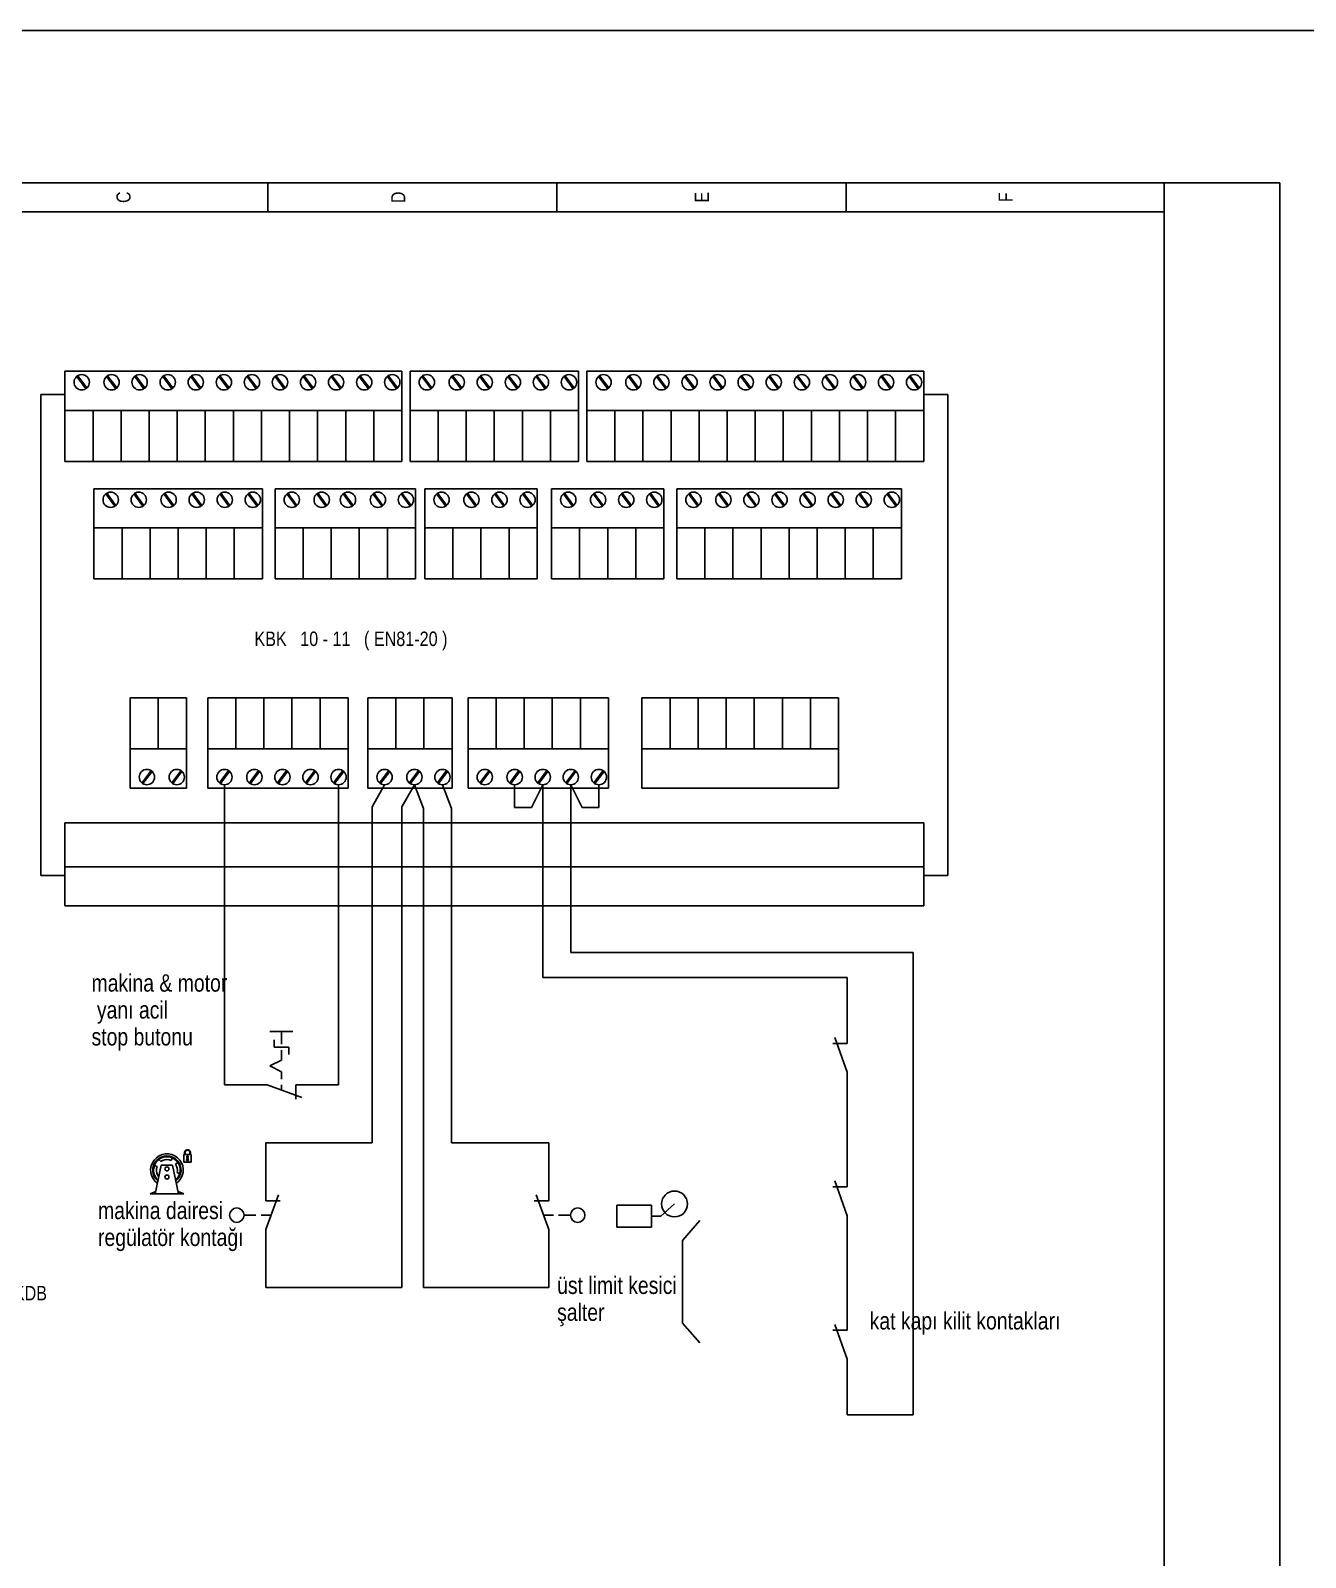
# Model space of a CAD drawing. Header units: centimetres. Extents: x 0 to 14595, y -30 to 2970.
# Drawn here: x 12762.4 to 13179.3, y 2470.6 to 2970 of the extents above; entities that cross this region are included whole.
import ezdxf
from ezdxf.enums import TextEntityAlignment as Align

# ---------------------------------------------------------------- set-up
doc = ezdxf.new("R2010")
doc.units = ezdxf.units.CM
for name, color, linetype in [('ASN-CERCEVE', 7, 'CONTINUOUS'), ('ASN-ELEKTRIK', 3, 'CONTINUOUS'), ('ASN-ELEKTRIK-YAZI', 4, 'CONTINUOUS')]:
    doc.layers.add(name, color=color, linetype=linetype)
doc.styles.get("Standard").update_dxf_attribs({"font": 'arial.ttf', "width": 0.8})

msp = doc.modelspace()

# ---------------------------------------------------------------- linework, layer by layer
at = {"layer": 'ASN-CERCEVE'}
for points in [[(0, 0), (14595, 0), (14595, 2970), (0, 2970)], [(100, 0), (14570, 0), (14570, 2970), (100, 2970)]]:
    msp.add_lwpolyline(points, close=True, dxfattribs=at)
at = {"layer": 'ASN-ELEKTRIK'}
for p, q in [((12504.2, 2920.2), (13170.95, 2920.2)), ((12839.94, 2920.2), (12839.94, 2910.74)), ((12934.52, 2910.74), (12934.52, 2920.2)), ((13029.09, 2910.74), (13029.09, 2920.2)), ((13133.12, 1974.44), (13133.12, 2920.2)), ((13170.95, 2920.2), (13170.95, 1974.44)), ((12504.2, 2910.74), (13133.12, 2910.74)), ((12773.64, 2858.58), (12773.64, 2829.05)), ((12883.81, 2858.58), (12773.64, 2858.58)), ((12780.49, 2852.86), (12777.51, 2856.89)), ((12780.49, 2852.86), (12777.51, 2856.89)), ((12780.8, 2853.1), (12777.83, 2857.12)), ((12780.8, 2853.1), (12777.83, 2857.12)), ((12790.26, 2852.86), (12787.28, 2856.89)), ((12790.26, 2852.86), (12787.28, 2856.89)), ((12790.57, 2853.1), (12787.6, 2857.12)), ((12790.57, 2853.1), (12787.6, 2857.12)), ((12799.44, 2852.86), (12796.46, 2856.89)), ((12799.44, 2852.86), (12796.46, 2856.89)), ((12799.75, 2853.1), (12796.78, 2857.12)), ((12799.75, 2853.1), (12796.78, 2857.12)), ((12808.62, 2852.86), (12805.64, 2856.89)), ((12808.62, 2852.86), (12805.64, 2856.89)), ((12808.93, 2853.1), (12805.96, 2857.12)), ((12808.93, 2853.1), (12805.96, 2857.12)), ((12817.8, 2852.86), (12814.82, 2856.89)), ((12817.8, 2852.86), (12814.82, 2856.89)), ((12818.12, 2853.1), (12815.14, 2857.12)), ((12818.12, 2853.1), (12815.14, 2857.12)), ((12826.98, 2852.86), (12824, 2856.89)), ((12826.98, 2852.86), (12824, 2856.89)), ((12827.3, 2853.1), (12824.32, 2857.12)), ((12827.3, 2853.1), (12824.32, 2857.12)), ((12836.16, 2852.86), (12833.18, 2856.89)), ((12836.16, 2852.86), (12833.18, 2856.89)), ((12836.48, 2853.1), (12833.5, 2857.12)), ((12836.48, 2853.1), (12833.5, 2857.12)), ((12845.35, 2852.86), (12842.36, 2856.89)), ((12845.35, 2852.86), (12842.36, 2856.89)), ((12845.66, 2853.1), (12842.68, 2857.12)), ((12845.66, 2853.1), (12842.68, 2857.12)), ((12854.53, 2852.86), (12851.54, 2856.89)), ((12854.53, 2852.86), (12851.54, 2856.89)), ((12854.84, 2853.1), (12851.86, 2857.12)), ((12854.84, 2853.1), (12851.86, 2857.12)), ((12863.71, 2852.86), (12860.72, 2856.89)), ((12863.71, 2852.86), (12860.72, 2856.89)), ((12864.02, 2853.1), (12861.04, 2857.12)), ((12864.02, 2853.1), (12861.04, 2857.12)), ((12872.89, 2852.86), (12869.9, 2856.89)), ((12872.89, 2852.86), (12869.9, 2856.89)), ((12873.2, 2853.1), (12870.22, 2857.12)), ((12873.2, 2853.1), (12870.22, 2857.12)), ((12882.07, 2852.86), (12879.08, 2856.89)), ((12882.07, 2852.86), (12879.08, 2856.89)), ((12882.38, 2853.1), (12879.41, 2857.12)), ((12882.38, 2853.1), (12879.41, 2857.12)), ((12883.81, 2858.58), (12883.81, 2829.05)), ((12886.51, 2858.58), (12886.51, 2829.05)), ((12886.51, 2858.58), (12941.6, 2858.58)), ((12893.36, 2852.86), (12890.38, 2856.89)), ((12893.36, 2852.86), (12890.38, 2856.89)), ((12893.67, 2853.1), (12890.7, 2857.12)), ((12893.67, 2853.1), (12890.7, 2857.12)), ((12903.13, 2852.86), (12900.15, 2856.89)), ((12903.13, 2852.86), (12900.15, 2856.89)), ((12903.44, 2853.1), (12900.47, 2857.12)), ((12903.44, 2853.1), (12900.47, 2857.12)), ((12912.31, 2852.86), (12909.33, 2856.89)), ((12912.31, 2852.86), (12909.33, 2856.89)), ((12912.62, 2853.1), (12909.65, 2857.12)), ((12912.62, 2853.1), (12909.65, 2857.12)), ((12921.49, 2852.86), (12918.51, 2856.89)), ((12921.49, 2852.86), (12918.51, 2856.89)), ((12921.81, 2853.1), (12918.83, 2857.12)), ((12921.81, 2853.1), (12918.83, 2857.12)), ((12930.67, 2852.86), (12927.69, 2856.89)), ((12930.67, 2852.86), (12927.69, 2856.89)), ((12930.99, 2853.1), (12928.01, 2857.12)), ((12930.99, 2853.1), (12928.01, 2857.12)), ((12939.85, 2852.86), (12936.87, 2856.89)), ((12939.85, 2852.86), (12936.87, 2856.89)), ((12940.17, 2853.1), (12937.19, 2857.12)), ((12940.17, 2853.1), (12937.19, 2857.12)), ((12941.6, 2858.58), (12941.6, 2829.05)), ((12941.6, 2858.58), (12941.6, 2829.05)), ((12944.3, 2858.58), (12944.3, 2829.05)), ((13054.47, 2858.58), (12944.3, 2858.58)), ((12951.15, 2852.86), (12948.16, 2856.89)), ((12951.15, 2852.86), (12948.16, 2856.89)), ((12951.46, 2853.1), (12948.48, 2857.12)), ((12951.46, 2853.1), (12948.48, 2857.12)), ((12960.92, 2852.86), (12957.93, 2856.89)), ((12960.92, 2852.86), (12957.93, 2856.89)), ((12961.23, 2853.1), (12958.25, 2857.12)), ((12961.23, 2853.1), (12958.25, 2857.12)), ((12970.1, 2852.86), (12967.11, 2856.89)), ((12970.1, 2852.86), (12967.11, 2856.89)), ((12970.41, 2853.1), (12967.43, 2857.12)), ((12970.41, 2853.1), (12967.43, 2857.12)), ((12979.28, 2852.86), (12976.29, 2856.89)), ((12979.28, 2852.86), (12976.29, 2856.89)), ((12979.59, 2853.1), (12976.62, 2857.12)), ((12979.59, 2853.1), (12976.62, 2857.12)), ((12988.46, 2852.86), (12985.47, 2856.89)), ((12988.46, 2852.86), (12985.47, 2856.89)), ((12988.77, 2853.1), (12985.8, 2857.12)), ((12988.77, 2853.1), (12985.8, 2857.12)), ((12997.64, 2852.86), (12994.65, 2856.89)), ((12997.64, 2852.86), (12994.65, 2856.89)), ((12997.95, 2853.1), (12994.98, 2857.12)), ((12997.95, 2853.1), (12994.98, 2857.12)), ((13006.82, 2852.86), (13003.84, 2856.89)), ((13006.82, 2852.86), (13003.84, 2856.89)), ((13007.13, 2853.1), (13004.16, 2857.12)), ((13007.13, 2853.1), (13004.16, 2857.12)), ((13016, 2852.86), (13013.02, 2856.89)), ((13016, 2852.86), (13013.02, 2856.89)), ((13016.31, 2853.1), (13013.34, 2857.12)), ((13016.31, 2853.1), (13013.34, 2857.12)), ((13025.18, 2852.86), (13022.2, 2856.89)), ((13025.18, 2852.86), (13022.2, 2856.89)), ((13025.49, 2853.1), (13022.52, 2857.12)), ((13025.49, 2853.1), (13022.52, 2857.12)), ((13034.36, 2852.86), (13031.38, 2856.89)), ((13034.36, 2852.86), (13031.38, 2856.89)), ((13034.68, 2853.1), (13031.7, 2857.12)), ((13034.68, 2853.1), (13031.7, 2857.12)), ((13043.54, 2852.86), (13040.56, 2856.89)), ((13043.54, 2852.86), (13040.56, 2856.89)), ((13043.86, 2853.1), (13040.88, 2857.12)), ((13043.86, 2853.1), (13040.88, 2857.12)), ((13052.72, 2852.86), (13049.74, 2856.89)), ((13052.72, 2852.86), (13049.74, 2856.89)), ((13053.04, 2853.1), (13050.06, 2857.12)), ((13053.04, 2853.1), (13050.06, 2857.12)), ((13054.47, 2858.58), (13054.47, 2829.05)), ((12765.75, 2693.61), (12765.75, 2850.96)), ((12773.64, 2850.96), (12765.75, 2850.96)), ((13062.35, 2850.96), (13054.47, 2850.96)), ((13062.35, 2693.61), (13062.35, 2850.96)), ((12773.64, 2845.78), (12883.81, 2845.78)), ((12782.82, 2845.78), (12782.82, 2829.05)), ((12792, 2845.78), (12792, 2829.05)), ((12792, 2845.78), (12792, 2829.05)), ((12801.18, 2845.78), (12801.18, 2829.05)), ((12801.18, 2845.78), (12801.18, 2829.05)), ((12810.36, 2845.78), (12810.36, 2829.05)), ((12810.36, 2845.78), (12810.36, 2829.05)), ((12819.54, 2845.78), (12819.54, 2829.05)), ((12819.54, 2845.78), (12819.54, 2829.05)), ((12828.73, 2845.78), (12828.73, 2829.05)), ((12828.73, 2845.78), (12828.73, 2829.05)), ((12837.91, 2845.78), (12837.91, 2829.05)), ((12837.91, 2845.78), (12837.91, 2829.05)), ((12837.91, 2845.78), (12837.91, 2829.05)), ((12847.09, 2845.78), (12847.09, 2829.05)), ((12847.09, 2845.78), (12847.09, 2829.05)), ((12847.09, 2845.78), (12847.09, 2829.05)), ((12856.27, 2845.78), (12856.27, 2829.05)), ((12856.27, 2845.78), (12856.27, 2829.05)), ((12856.27, 2845.78), (12856.27, 2829.05)), ((12865.45, 2845.78), (12865.45, 2829.05)), ((12865.45, 2845.78), (12865.45, 2829.05)), ((12865.45, 2845.78), (12865.45, 2829.05)), ((12874.63, 2845.78), (12874.63, 2829.05)), ((12874.63, 2845.78), (12874.63, 2829.05)), ((12874.63, 2845.78), (12874.63, 2829.05)), ((12941.6, 2845.78), (12886.51, 2845.78)), ((12895.69, 2845.78), (12895.69, 2829.05)), ((12904.87, 2845.78), (12904.87, 2829.05)), ((12904.87, 2845.78), (12904.87, 2829.05)), ((12914.05, 2845.78), (12914.05, 2829.05)), ((12914.05, 2845.78), (12914.05, 2829.05)), ((12923.23, 2845.78), (12923.23, 2829.05)), ((12923.23, 2845.78), (12923.23, 2829.05)), ((12932.42, 2845.78), (12932.42, 2829.05)), ((12932.42, 2845.78), (12932.42, 2829.05)), ((12944.3, 2845.78), (13054.47, 2845.78)), ((12953.48, 2845.78), (12953.48, 2829.05)), ((12962.66, 2845.78), (12962.66, 2829.05)), ((12962.66, 2845.78), (12962.66, 2829.05)), ((12971.84, 2845.78), (12971.84, 2829.05)), ((12971.84, 2845.78), (12971.84, 2829.05)), ((12981.02, 2845.78), (12981.02, 2829.05)), ((12981.02, 2845.78), (12981.02, 2829.05)), ((12990.2, 2845.78), (12990.2, 2829.05)), ((12990.2, 2845.78), (12990.2, 2829.05)), ((12999.38, 2845.78), (12999.38, 2829.05)), ((12999.38, 2845.78), (12999.38, 2829.05)), ((13008.56, 2845.78), (13008.56, 2829.05)), ((13008.56, 2845.78), (13008.56, 2829.05)), ((13008.56, 2845.78), (13008.56, 2829.05)), ((13017.74, 2845.78), (13017.74, 2829.05)), ((13017.74, 2845.78), (13017.74, 2829.05)), ((13017.74, 2845.78), (13017.74, 2829.05)), ((13026.92, 2845.78), (13026.92, 2829.05)), ((13026.92, 2845.78), (13026.92, 2829.05)), ((13026.92, 2845.78), (13026.92, 2829.05)), ((13036.1, 2845.78), (13036.1, 2829.05)), ((13036.1, 2845.78), (13036.1, 2829.05)), ((13036.1, 2845.78), (13036.1, 2829.05)), ((13045.29, 2845.78), (13045.29, 2829.05)), ((13045.29, 2845.78), (13045.29, 2829.05)), ((13045.29, 2845.78), (13045.29, 2829.05)), ((12773.64, 2829.05), (12883.81, 2829.05)), ((12886.51, 2829.05), (12941.6, 2829.05)), ((12944.3, 2829.05), (13054.47, 2829.05)), ((12783.12, 2820.15), (12838.21, 2820.15)), ((12783.12, 2820.15), (12783.12, 2790.63)), ((12789.97, 2814.44), (12786.99, 2818.47)), ((12789.97, 2814.44), (12786.99, 2818.47)), ((12790.28, 2814.68), (12787.31, 2818.69)), ((12790.28, 2814.68), (12787.31, 2818.69)), ((12799.15, 2814.44), (12796.17, 2818.47)), ((12799.15, 2814.44), (12796.17, 2818.47)), ((12799.46, 2814.68), (12796.49, 2818.69)), ((12799.46, 2814.68), (12796.49, 2818.69)), ((12808.92, 2814.44), (12805.94, 2818.47)), ((12808.92, 2814.44), (12805.94, 2818.47)), ((12809.23, 2814.68), (12806.26, 2818.69)), ((12809.23, 2814.68), (12806.26, 2818.69)), ((12818.1, 2814.44), (12815.12, 2818.47)), ((12818.1, 2814.44), (12815.12, 2818.47)), ((12818.42, 2814.68), (12815.44, 2818.69)), ((12818.42, 2814.68), (12815.44, 2818.69)), ((12827.28, 2814.44), (12824.3, 2818.47)), ((12827.28, 2814.44), (12824.3, 2818.47)), ((12827.6, 2814.68), (12824.62, 2818.69)), ((12827.6, 2814.68), (12824.62, 2818.69)), ((12836.46, 2814.44), (12833.48, 2818.47)), ((12836.46, 2814.44), (12833.48, 2818.47)), ((12836.78, 2814.68), (12833.8, 2818.69)), ((12836.78, 2814.68), (12833.8, 2818.69)), ((12838.21, 2820.15), (12838.21, 2790.63)), ((12838.21, 2820.15), (12838.21, 2790.63)), ((12842.36, 2820.15), (12888.26, 2820.15)), ((12842.36, 2820.15), (12842.36, 2790.63)), ((12849.21, 2814.44), (12846.22, 2818.47)), ((12849.21, 2814.44), (12846.22, 2818.47)), ((12849.52, 2814.68), (12846.55, 2818.69)), ((12849.52, 2814.68), (12846.55, 2818.69)), ((12858.98, 2814.44), (12855.99, 2818.47)), ((12858.98, 2814.44), (12855.99, 2818.47)), ((12859.29, 2814.68), (12856.32, 2818.69)), ((12859.29, 2814.68), (12856.32, 2818.69)), ((12867.57, 2814.44), (12864.59, 2818.47)), ((12867.57, 2814.44), (12864.59, 2818.47)), ((12867.88, 2814.68), (12864.91, 2818.69)), ((12867.88, 2814.68), (12864.91, 2818.69)), ((12877.34, 2814.44), (12874.36, 2818.47)), ((12877.34, 2814.44), (12874.36, 2818.47)), ((12877.65, 2814.68), (12874.68, 2818.69)), ((12877.65, 2814.68), (12874.68, 2818.69)), ((12886.52, 2814.44), (12883.54, 2818.47)), ((12886.52, 2814.44), (12883.54, 2818.47)), ((12886.83, 2814.68), (12883.86, 2818.69)), ((12886.83, 2814.68), (12883.86, 2818.69)), ((12888.26, 2820.15), (12888.26, 2790.63)), ((12888.26, 2820.15), (12888.26, 2790.63)), ((12891.32, 2820.15), (12891.32, 2790.63)), ((12891.32, 2820.15), (12928.05, 2820.15)), ((12898.17, 2814.44), (12895.19, 2818.47)), ((12898.17, 2814.44), (12895.19, 2818.47)), ((12898.49, 2814.68), (12895.51, 2818.69)), ((12898.49, 2814.68), (12895.51, 2818.69)), ((12907.94, 2814.44), (12904.96, 2818.47)), ((12907.94, 2814.44), (12904.96, 2818.47)), ((12908.26, 2814.68), (12905.28, 2818.69)), ((12908.26, 2814.68), (12905.28, 2818.69)), ((12917.13, 2814.44), (12914.14, 2818.47)), ((12917.13, 2814.44), (12914.14, 2818.47)), ((12917.44, 2814.68), (12914.46, 2818.69)), ((12917.44, 2814.68), (12914.46, 2818.69)), ((12926.31, 2814.44), (12923.32, 2818.47)), ((12926.31, 2814.44), (12923.32, 2818.47)), ((12926.62, 2814.68), (12923.64, 2818.69)), ((12926.62, 2814.68), (12923.64, 2818.69)), ((12928.05, 2820.15), (12928.05, 2790.63)), ((12928.05, 2820.15), (12928.05, 2790.63)), ((12932.77, 2820.15), (12932.77, 2790.63)), ((12932.77, 2820.15), (12969.49, 2820.15)), ((12939.62, 2814.44), (12936.63, 2818.47)), ((12939.62, 2814.44), (12936.63, 2818.47)), ((12939.93, 2814.68), (12936.96, 2818.69)), ((12939.93, 2814.68), (12936.96, 2818.69)), ((12949.39, 2814.44), (12946.4, 2818.47)), ((12949.39, 2814.44), (12946.4, 2818.47)), ((12949.7, 2814.68), (12946.73, 2818.69)), ((12949.7, 2814.68), (12946.73, 2818.69)), ((12958.57, 2814.44), (12955.58, 2818.47)), ((12958.57, 2814.44), (12955.58, 2818.47)), ((12958.88, 2814.68), (12955.91, 2818.69)), ((12958.88, 2814.68), (12955.91, 2818.69)), ((12967.75, 2814.44), (12964.77, 2818.47)), ((12967.75, 2814.44), (12964.77, 2818.47)), ((12968.06, 2814.68), (12965.09, 2818.69)), ((12968.06, 2814.68), (12965.09, 2818.69)), ((12969.49, 2820.15), (12969.49, 2790.63)), ((12969.49, 2820.15), (12969.49, 2790.63)), ((12973.73, 2820.15), (12973.73, 2790.63)), ((13047.18, 2820.15), (12973.73, 2820.15)), ((12980.58, 2814.44), (12977.59, 2818.47)), ((12980.58, 2814.44), (12977.59, 2818.47)), ((12980.89, 2814.68), (12977.92, 2818.69)), ((12980.89, 2814.68), (12977.92, 2818.69)), ((12990.35, 2814.44), (12987.36, 2818.47)), ((12990.35, 2814.44), (12987.36, 2818.47)), ((12990.66, 2814.68), (12987.69, 2818.69)), ((12990.66, 2814.68), (12987.69, 2818.69)), ((12999.53, 2814.44), (12996.54, 2818.47)), ((12999.53, 2814.44), (12996.54, 2818.47)), ((12999.84, 2814.68), (12996.87, 2818.69)), ((12999.84, 2814.68), (12996.87, 2818.69)), ((13008.71, 2814.44), (13005.73, 2818.47)), ((13008.71, 2814.44), (13005.73, 2818.47)), ((13009.02, 2814.68), (13006.05, 2818.69)), ((13009.02, 2814.68), (13006.05, 2818.69)), ((13017.89, 2814.44), (13014.91, 2818.47)), ((13017.89, 2814.44), (13014.91, 2818.47)), ((13018.2, 2814.68), (13015.23, 2818.69)), ((13018.2, 2814.68), (13015.23, 2818.69)), ((13027.07, 2814.44), (13024.09, 2818.47)), ((13027.07, 2814.44), (13024.09, 2818.47)), ((13027.38, 2814.68), (13024.41, 2818.69)), ((13027.38, 2814.68), (13024.41, 2818.69)), ((13036.25, 2814.44), (13033.27, 2818.47)), ((13036.25, 2814.44), (13033.27, 2818.47)), ((13036.57, 2814.68), (13033.59, 2818.69)), ((13036.57, 2814.68), (13033.59, 2818.69)), ((13045.43, 2814.44), (13042.45, 2818.47)), ((13045.43, 2814.44), (13042.45, 2818.47)), ((13045.75, 2814.68), (13042.77, 2818.69)), ((13045.75, 2814.68), (13042.77, 2818.69)), ((13047.18, 2820.15), (13047.18, 2790.63)), ((12838.21, 2807.35), (12783.12, 2807.35)), ((12792.3, 2807.35), (12792.3, 2790.63)), ((12792.3, 2807.35), (12792.3, 2790.63)), ((12801.48, 2807.35), (12801.48, 2790.63)), ((12810.66, 2807.35), (12810.66, 2790.63)), ((12810.66, 2807.35), (12810.66, 2790.63)), ((12819.84, 2807.35), (12819.84, 2790.63)), ((12819.84, 2807.35), (12819.84, 2790.63)), ((12829.02, 2807.35), (12829.02, 2790.63)), ((12829.02, 2807.35), (12829.02, 2790.63)), ((12888.26, 2807.35), (12842.36, 2807.35)), ((12851.54, 2807.35), (12851.54, 2790.63)), ((12860.72, 2807.35), (12860.72, 2790.63)), ((12860.72, 2807.35), (12860.72, 2790.63)), ((12860.72, 2807.35), (12860.72, 2790.63)), ((12869.9, 2807.35), (12869.9, 2790.63)), ((12879.08, 2807.35), (12879.08, 2790.63)), ((12879.08, 2807.35), (12879.08, 2790.63)), ((12928.05, 2807.35), (12891.32, 2807.35)), ((12900.51, 2807.35), (12900.51, 2790.63)), ((12909.69, 2807.35), (12909.69, 2790.63)), ((12909.69, 2807.35), (12909.69, 2790.63)), ((12918.87, 2807.35), (12918.87, 2790.63)), ((12918.87, 2807.35), (12918.87, 2790.63)), ((12969.49, 2807.35), (12932.77, 2807.35)), ((12941.95, 2807.35), (12941.95, 2790.63)), ((12951.13, 2807.35), (12951.13, 2790.63)), ((12951.13, 2807.35), (12951.13, 2790.63)), ((12960.31, 2807.35), (12960.31, 2790.63)), ((12960.31, 2807.35), (12960.31, 2790.63)), ((12973.73, 2807.35), (13047.18, 2807.35)), ((12982.91, 2807.35), (12982.91, 2790.63)), ((12992.09, 2807.35), (12992.09, 2790.63)), ((12992.09, 2807.35), (12992.09, 2790.63)), ((13001.27, 2807.35), (13001.27, 2790.63)), ((13001.27, 2807.35), (13001.27, 2790.63)), ((13010.45, 2807.35), (13010.45, 2790.63)), ((13010.45, 2807.35), (13010.45, 2790.63)), ((13019.63, 2807.35), (13019.63, 2790.63)), ((13019.63, 2807.35), (13019.63, 2790.63)), ((13028.81, 2807.35), (13028.81, 2790.63)), ((13028.81, 2807.35), (13028.81, 2790.63)), ((13037.99, 2807.35), (13037.99, 2790.63)), ((12838.21, 2790.63), (12783.12, 2790.63)), ((12888.26, 2790.63), (12842.36, 2790.63)), ((12891.32, 2790.63), (12928.05, 2790.63)), ((12932.77, 2790.63), (12969.49, 2790.63)), ((12973.73, 2790.63), (13047.18, 2790.63)), ((12794.98, 2722.25), (12794.98, 2751.77)), ((12813.34, 2751.77), (12794.98, 2751.77)), ((12804.16, 2735.05), (12804.16, 2751.77)), ((12813.34, 2722.25), (12813.34, 2751.77)), ((12813.34, 2722.25), (12813.34, 2751.77)), ((12820.33, 2722.25), (12820.33, 2751.77)), ((12866.24, 2751.77), (12820.33, 2751.77)), ((12829.52, 2735.05), (12829.52, 2751.77)), ((12838.7, 2735.05), (12838.7, 2751.77)), ((12838.7, 2735.05), (12838.7, 2751.77)), ((12847.88, 2735.05), (12847.88, 2751.77)), ((12847.88, 2735.05), (12847.88, 2751.77)), ((12857.06, 2735.05), (12857.06, 2751.77)), ((12857.06, 2735.05), (12857.06, 2751.77)), ((12866.24, 2722.25), (12866.24, 2751.77)), ((12866.24, 2722.25), (12866.24, 2751.77)), ((12872.67, 2722.25), (12872.67, 2751.77)), ((12900.22, 2751.77), (12872.67, 2751.77)), ((12881.85, 2735.05), (12881.85, 2751.77)), ((12891.03, 2735.05), (12891.03, 2751.77)), ((12891.03, 2735.05), (12891.03, 2751.77)), ((12900.22, 2722.25), (12900.22, 2751.77)), ((12900.22, 2722.25), (12900.22, 2751.77)), ((12905.47, 2722.25), (12905.47, 2751.77)), ((12905.47, 2751.77), (12951.37, 2751.77)), ((12914.65, 2735.05), (12914.65, 2751.77)), ((12923.83, 2735.05), (12923.83, 2751.77)), ((12923.83, 2735.05), (12923.83, 2751.77)), ((12933.01, 2735.05), (12933.01, 2751.77)), ((12933.01, 2735.05), (12933.01, 2751.77)), ((12942.19, 2735.05), (12942.19, 2751.77)), ((12942.19, 2735.05), (12942.19, 2751.77)), ((12951.37, 2722.25), (12951.37, 2751.77)), ((12951.37, 2722.25), (12951.37, 2751.77)), ((12962.35, 2722.25), (12962.35, 2751.77)), ((12962.35, 2751.77), (13026.62, 2751.77)), ((12971.53, 2735.05), (12971.53, 2751.77)), ((12980.71, 2735.05), (12980.71, 2751.77)), ((12980.71, 2735.05), (12980.71, 2751.77)), ((12989.89, 2735.05), (12989.89, 2751.77)), ((12989.89, 2735.05), (12989.89, 2751.77)), ((12999.08, 2735.05), (12999.08, 2751.77)), ((12999.08, 2735.05), (12999.08, 2751.77)), ((13008.26, 2735.05), (13008.26, 2751.77)), ((13008.26, 2735.05), (13008.26, 2751.77)), ((13017.44, 2735.05), (13017.44, 2751.77)), ((13017.44, 2735.05), (13017.44, 2751.77)), ((13026.62, 2722.25), (13026.62, 2751.77)), ((12813.34, 2735.05), (12794.98, 2735.05)), ((12866.24, 2735.05), (12820.33, 2735.05)), ((12900.22, 2735.05), (12872.67, 2735.05)), ((12951.37, 2735.05), (12905.47, 2735.05)), ((12962.35, 2735.05), (13026.62, 2735.05)), ((12801.83, 2727.96), (12798.84, 2723.93)), ((12801.83, 2727.96), (12798.84, 2723.93)), ((12802.14, 2727.72), (12799.16, 2723.71)), ((12802.14, 2727.72), (12799.16, 2723.71)), ((12811.6, 2727.96), (12808.61, 2723.93)), ((12811.6, 2727.96), (12808.61, 2723.93)), ((12811.91, 2727.72), (12808.93, 2723.71)), ((12811.91, 2727.72), (12808.93, 2723.71)), ((12827.18, 2727.96), (12824.2, 2723.93)), ((12827.18, 2727.96), (12824.2, 2723.93)), ((12827.5, 2727.72), (12824.52, 2723.71)), ((12827.5, 2727.72), (12824.52, 2723.71)), ((12836.95, 2727.96), (12833.97, 2723.93)), ((12836.95, 2727.96), (12833.97, 2723.93)), ((12837.27, 2727.72), (12834.29, 2723.71)), ((12837.27, 2727.72), (12834.29, 2723.71)), ((12846.14, 2727.96), (12843.15, 2723.93)), ((12846.14, 2727.96), (12843.15, 2723.93)), ((12846.45, 2727.72), (12843.47, 2723.71)), ((12846.45, 2727.72), (12843.47, 2723.71)), ((12855.32, 2727.96), (12852.33, 2723.93)), ((12855.32, 2727.96), (12852.33, 2723.93)), ((12855.63, 2727.72), (12852.65, 2723.71)), ((12855.63, 2727.72), (12852.65, 2723.71)), ((12864.5, 2727.96), (12861.51, 2723.93)), ((12864.5, 2727.96), (12861.51, 2723.93)), ((12864.81, 2727.72), (12861.83, 2723.71)), ((12864.81, 2727.72), (12861.83, 2723.71)), ((12879.52, 2727.96), (12876.54, 2723.93)), ((12879.52, 2727.96), (12876.54, 2723.93)), ((12879.84, 2727.72), (12876.86, 2723.71)), ((12879.84, 2727.72), (12876.86, 2723.71)), ((12889.29, 2727.96), (12886.31, 2723.93)), ((12889.29, 2727.96), (12886.31, 2723.93)), ((12889.61, 2727.72), (12886.63, 2723.71)), ((12889.61, 2727.72), (12886.63, 2723.71)), ((12898.47, 2727.96), (12895.49, 2723.93)), ((12898.47, 2727.96), (12895.49, 2723.93)), ((12898.79, 2727.72), (12895.81, 2723.71)), ((12898.79, 2727.72), (12895.81, 2723.71)), ((12912.32, 2727.96), (12909.33, 2723.93)), ((12912.32, 2727.96), (12909.33, 2723.93)), ((12912.63, 2727.72), (12909.66, 2723.71)), ((12912.63, 2727.72), (12909.66, 2723.71)), ((12922.09, 2727.96), (12919.1, 2723.93)), ((12922.09, 2727.96), (12919.1, 2723.93)), ((12922.4, 2727.72), (12919.43, 2723.71)), ((12922.4, 2727.72), (12919.43, 2723.71)), ((12931.27, 2727.96), (12928.28, 2723.93)), ((12931.27, 2727.96), (12928.28, 2723.93)), ((12931.58, 2727.72), (12928.61, 2723.71)), ((12931.58, 2727.72), (12928.61, 2723.71)), ((12940.45, 2727.96), (12937.46, 2723.93)), ((12940.45, 2727.96), (12937.46, 2723.93)), ((12940.76, 2727.72), (12937.79, 2723.71)), ((12940.76, 2727.72), (12937.79, 2723.71)), ((12949.63, 2727.96), (12946.65, 2723.93)), ((12949.63, 2727.96), (12946.65, 2723.93)), ((12949.94, 2727.72), (12946.97, 2723.71)), ((12949.94, 2727.72), (12946.97, 2723.71)), ((12794.98, 2722.25), (12813.34, 2722.25)), ((12820.33, 2722.25), (12866.24, 2722.25)), ((12825.81, 2723.35), (12825.81, 2625.21)), ((12863.12, 2723.35), (12863.12, 2625.21)), ((12872.67, 2722.25), (12900.22, 2722.25)), ((12878.15, 2723.35), (12874.07, 2716.16)), ((12887.92, 2723.35), (12883.84, 2716.16)), ((12887.92, 2723.35), (12890.85, 2715.62)), ((12897.1, 2723.35), (12900.04, 2715.62)), ((12905.47, 2722.25), (12951.37, 2722.25)), ((12920.71, 2723.35), (12920.71, 2715.86)), ((12929.89, 2723.35), (12926.19, 2715.86)), ((12929.89, 2723.35), (12929.89, 2660.33)), ((12939.07, 2723.35), (12939.07, 2668.53)), ((12939.07, 2723.35), (12942.78, 2715.86)), ((12948.26, 2723.35), (12948.26, 2715.86)), ((13026.62, 2722.25), (12962.35, 2722.25)), ((12874.07, 2716.16), (12874.07, 2606.21)), ((12883.84, 2716.16), (12883.84, 2558.95)), ((12890.85, 2715.62), (12890.85, 2558.95)), ((12900.04, 2715.62), (12900.04, 2606.21)), ((12926.19, 2715.86), (12920.71, 2715.86)), ((12942.78, 2715.86), (12948.26, 2715.86)), ((12773.64, 2683.73), (12773.64, 2710.88)), ((12773.64, 2710.88), (12883.81, 2710.88)), ((12883.81, 2710.88), (12941.6, 2710.88)), ((12941.6, 2710.88), (13054.47, 2710.88)), ((13054.47, 2683.73), (13054.47, 2710.88)), ((12773.64, 2693.61), (12765.75, 2693.61)), ((12773.64, 2696.53), (12883.81, 2696.53)), ((12941.6, 2696.53), (12883.81, 2696.53)), ((12941.6, 2696.53), (13054.47, 2696.53)), ((13062.35, 2693.61), (13054.47, 2693.61)), ((12883.81, 2683.73), (12773.64, 2683.73)), ((12883.81, 2683.73), (12941.6, 2683.73)), ((13054.47, 2683.73), (12941.6, 2683.73)), ((12939.07, 2668.53), (13051.07, 2668.53)), ((13051.07, 2668.53), (13051.07, 2517.26)), ((13029.5, 2660.33), (12929.89, 2660.33)), ((13029.5, 2643.48), (13029.5, 2660.33)), ((12840.6, 2642.63), (12848.17, 2642.63)), ((12844.47, 2642.61), (12844.47, 2638.45)), ((13029.5, 2638.75), (13029.5, 2643.48)), ((12842.1, 2639.87), (12842.1, 2637.51)), ((12846.83, 2637.51), (12842.1, 2637.51)), ((12846.83, 2637.51), (12846.83, 2635.14)), ((13029.5, 2638.75), (13024.77, 2638.75)), ((13029.5, 2629.3), (13025.37, 2640.65)), ((12840.68, 2631.36), (12844.47, 2633.25)), ((12844.47, 2636.56), (12844.47, 2633.25)), ((12844.47, 2629.47), (12840.68, 2631.36)), ((12844.47, 2629.47), (12844.47, 2627.1)), ((13029.5, 2629.3), (13029.5, 2624.57)), ((12835.01, 2625.21), (12825.81, 2625.21)), ((12839.74, 2625.21), (12835.01, 2625.21)), ((12839.74, 2625.21), (12851.09, 2621.08)), ((12844.47, 2625.21), (12844.47, 2623.51)), ((12849.19, 2625.21), (12853.92, 2625.21)), ((12849.19, 2625.21), (12849.19, 2620.48)), ((12863.12, 2625.21), (12853.92, 2625.21)), ((13029.5, 2624.57), (13029.5, 2596.59)), ((12812.49, 2602.38), (12814.95, 2602.38)), ((12812.49, 2602.38), (12812.49, 2599.92)), ((12812.73, 2602.99), (12812.73, 2602.38)), ((12812.92, 2602.38), (12812.92, 2602.99)), ((12814.52, 2602.38), (12814.52, 2602.99)), ((12814.72, 2602.99), (12814.72, 2602.38)), ((12814.95, 2602.38), (12814.95, 2599.92)), ((12874.07, 2606.21), (12839.3, 2606.21)), ((12839.3, 2606.21), (12839.3, 2592.04)), ((12931.87, 2606.21), (12900.04, 2606.21)), ((12931.87, 2592.04), (12931.87, 2606.21)), ((12803.77, 2598.51), (12802.89, 2598.84)), ((12805.12, 2598.92), (12803.17, 2589.5)), ((12804.96, 2600.09), (12804.32, 2600.79)), ((12805.12, 2598.92), (12808.86, 2598.92)), ((12808.42, 2600.45), (12808.81, 2601.3)), ((12808.86, 2598.92), (12810.81, 2589.5)), ((12809.83, 2599.26), (12810.58, 2599.82)), ((12814.95, 2599.92), (12812.49, 2599.92)), ((12813.37, 2600.48), (12813.59, 2601.44)), ((12813.37, 2600.48), (12814.08, 2600.48)), ((12814.08, 2600.48), (12813.85, 2601.44)), ((12809.72, 2594.8), (12810.21, 2594.37)), ((12810.33, 2596.52), (12811.18, 2596.08)), ((12839.3, 2587.31), (12839.3, 2592.04)), ((12931.87, 2587.31), (12931.87, 2592.04)), ((13029.5, 2591.87), (13024.77, 2591.87)), ((13029.5, 2582.41), (13025.37, 2593.76)), ((13029.5, 2591.87), (13029.5, 2596.59)), ((12801.51, 2589.5), (12803.33, 2590.3)), ((12812.48, 2589.5), (12801.51, 2589.5)), ((12812.48, 2589.5), (12810.65, 2590.3)), ((12839.3, 2577.86), (12843.43, 2589.2)), ((12839.3, 2587.31), (12844.03, 2587.31)), ((12931.87, 2587.31), (12927.14, 2587.31)), ((12931.87, 2577.86), (12927.74, 2589.2)), ((12832.21, 2582.58), (12836.1, 2582.58)), ((12837.79, 2582.58), (12841.02, 2582.58)), ((12933.38, 2582.58), (12930.15, 2582.58)), ((12938.96, 2582.58), (12935.07, 2582.58)), ((12954.1, 2585.87), (12965.51, 2585.87)), ((12954.1, 2578.68), (12954.1, 2585.87)), ((12965.51, 2585.87), (12965.51, 2578.68)), ((12965.51, 2582.27), (12968.54, 2582.27)), ((12968.54, 2582.27), (12973, 2586.24)), ((13029.5, 2582.41), (13029.5, 2577.68)), ((12839.3, 2577.86), (12839.3, 2573.13)), ((12931.87, 2577.86), (12931.87, 2573.13)), ((12965.51, 2578.68), (12954.1, 2578.68)), ((12981.23, 2580.79), (12975.6, 2574.28)), ((13029.5, 2577.68), (13029.5, 2549.7)), ((12839.3, 2558.95), (12839.3, 2573.13)), ((12931.87, 2558.95), (12931.87, 2573.13)), ((12975.6, 2574.28), (12975.6, 2547.28)), ((12839.3, 2558.95), (12883.84, 2558.95)), ((12890.85, 2558.95), (12931.87, 2558.95)), ((12981.23, 2540.78), (12975.6, 2547.28)), ((13029.5, 2535.52), (13025.37, 2546.87)), ((13029.5, 2544.98), (13029.5, 2549.7)), ((13029.5, 2544.98), (13024.77, 2544.98)), ((13029.5, 2535.52), (13029.5, 2530.79)), ((13029.5, 2530.79), (13029.5, 2517.26)), ((13029.5, 2517.26), (13051.07, 2517.26))]:
    msp.add_line(p, q, dxfattribs=at)
for points in [[(12810.09, 2592.99), (12810.9, 2593.7), (12811.54, 2594.56), (12812.01, 2595.52), (12812.27, 2596.56), (12812.31, 2597.64), (12812.14, 2598.7), (12811.76, 2599.7), (12811.19, 2600.61), (12810.45, 2601.38), (12809.57, 2601.99), (12808.58, 2602.41), (12807.53, 2602.63), (12806.45, 2602.63), (12805.4, 2602.41), (12804.42, 2601.99), (12803.53, 2601.38), (12802.79, 2600.61), (12802.22, 2599.7), (12801.84, 2598.7), (12801.67, 2597.64), (12801.72, 2596.56), (12801.98, 2595.52), (12802.44, 2594.56), (12803.09, 2593.7), (12803.89, 2592.99)], [(12809.93, 2593.75), (12810.6, 2594.42), (12811.11, 2595.21), (12811.46, 2596.09), (12811.62, 2597.03), (12811.58, 2597.97), (12811.35, 2598.89), (12810.95, 2599.74), (12810.37, 2600.5), (12809.66, 2601.12), (12808.83, 2601.58), (12807.93, 2601.86), (12806.99, 2601.96), (12806.05, 2601.86), (12805.15, 2601.58), (12804.32, 2601.12), (12803.61, 2600.5), (12803.04, 2599.74), (12802.63, 2598.89), (12802.4, 2597.97), (12802.37, 2597.03), (12802.52, 2596.09), (12802.87, 2595.21), (12803.38, 2594.42), (12804.05, 2593.75)], [(12814.72, 2602.99), (12814.7, 2603.2), (12814.63, 2603.4), (12814.53, 2603.58), (12814.39, 2603.73), (12814.22, 2603.86), (12814.03, 2603.94), (12813.83, 2603.98), (12813.62, 2603.98), (12813.42, 2603.94), (12813.23, 2603.86), (12813.06, 2603.73), (12812.92, 2603.58), (12812.81, 2603.4), (12812.75, 2603.2), (12812.73, 2602.99)], [(12814.52, 2602.99), (12814.5, 2603.16), (12814.45, 2603.32), (12814.37, 2603.47), (12814.25, 2603.59), (12814.12, 2603.69), (12813.97, 2603.75), (12813.8, 2603.79), (12813.63, 2603.79), (12813.47, 2603.75), (12813.32, 2603.68), (12813.18, 2603.58), (12813.07, 2603.46), (12812.99, 2603.31), (12812.94, 2603.15), (12812.92, 2602.99)], [(12813.85, 2601.44), (12813.9, 2601.47), (12813.94, 2601.51), (12813.97, 2601.56), (12813.98, 2601.61), (12813.99, 2601.66), (12813.99, 2601.72), (12813.98, 2601.77), (12813.95, 2601.82), (12813.92, 2601.86), (12813.88, 2601.9), (12813.83, 2601.92), (12813.78, 2601.94), (12813.72, 2601.95), (12813.67, 2601.94), (12813.62, 2601.92), (12813.57, 2601.9), (12813.53, 2601.86), (12813.49, 2601.82), (12813.47, 2601.77), (12813.46, 2601.72), (12813.45, 2601.66), (12813.46, 2601.61), (12813.48, 2601.56), (12813.51, 2601.51), (12813.55, 2601.47), (12813.59, 2601.44)], [(12809.87, 2594.04), (12810.47, 2594.68), (12810.93, 2595.44), (12811.23, 2596.26), (12811.36, 2597.14), (12811.31, 2598.01), (12811.08, 2598.87), (12810.69, 2599.66), (12810.15, 2600.35), (12809.48, 2600.92), (12808.71, 2601.35), (12807.87, 2601.61), (12806.99, 2601.7), (12806.11, 2601.61), (12805.27, 2601.35), (12804.5, 2600.92), (12803.83, 2600.35), (12803.29, 2599.66), (12802.9, 2598.87), (12802.67, 2598.01), (12802.62, 2597.14), (12802.75, 2596.26), (12803.05, 2595.44), (12803.51, 2594.68), (12804.11, 2594.04)], [(12803.77, 2598.51), (12803.59, 2597.82), (12803.56, 2597.1), (12803.68, 2596.4), (12803.95, 2595.74), (12804.34, 2595.15)], [(12808.42, 2600.45), (12807.73, 2600.68), (12807, 2600.76), (12806.28, 2600.69), (12805.59, 2600.46), (12804.96, 2600.09)], [(12810.33, 2596.52), (12810.42, 2597.23), (12810.37, 2597.94), (12810.17, 2598.63), (12809.83, 2599.26)]]:
    msp.add_lwpolyline(points, dxfattribs=at)
for centre, radius in [((12779.12, 2854.96), 2.51), ((12788.89, 2854.96), 2.51), ((12798.07, 2854.96), 2.51), ((12807.25, 2854.96), 2.51), ((12816.43, 2854.96), 2.51), ((12825.61, 2854.96), 2.51), ((12834.79, 2854.96), 2.51), ((12843.97, 2854.96), 2.51), ((12853.15, 2854.96), 2.51), ((12862.33, 2854.96), 2.51), ((12871.51, 2854.96), 2.51), ((12880.69, 2854.96), 2.51), ((12891.99, 2854.96), 2.51), ((12901.76, 2854.96), 2.51), ((12910.94, 2854.96), 2.51), ((12920.12, 2854.96), 2.51), ((12929.3, 2854.96), 2.51), ((12938.48, 2854.96), 2.51), ((12949.77, 2854.96), 2.51), ((12959.54, 2854.96), 2.51), ((12968.72, 2854.96), 2.51), ((12977.9, 2854.96), 2.51), ((12987.08, 2854.96), 2.51), ((12996.26, 2854.96), 2.51), ((13005.45, 2854.96), 2.51), ((13014.63, 2854.96), 2.51), ((13023.81, 2854.96), 2.51), ((13032.99, 2854.96), 2.51), ((13042.17, 2854.96), 2.51), ((13051.35, 2854.96), 2.51), ((12788.6, 2816.54), 2.51), ((12797.78, 2816.54), 2.51), ((12807.55, 2816.54), 2.51), ((12816.73, 2816.54), 2.51), ((12825.91, 2816.54), 2.51), ((12835.09, 2816.54), 2.51), ((12847.83, 2816.54), 2.51), ((12857.6, 2816.54), 2.51), ((12866.2, 2816.54), 2.51), ((12875.97, 2816.54), 2.51), ((12885.15, 2816.54), 2.51), ((12896.8, 2816.54), 2.51), ((12906.57, 2816.54), 2.51), ((12915.75, 2816.54), 2.51), ((12924.93, 2816.54), 2.51), ((12938.24, 2816.54), 2.51), ((12948.01, 2816.54), 2.51), ((12957.19, 2816.54), 2.51), ((12966.38, 2816.54), 2.51), ((12979.2, 2816.54), 2.51), ((12988.97, 2816.54), 2.51), ((12998.15, 2816.54), 2.51), ((13007.34, 2816.54), 2.51), ((13016.52, 2816.54), 2.51), ((13025.7, 2816.54), 2.51), ((13034.88, 2816.54), 2.51), ((13044.06, 2816.54), 2.51), ((12800.45, 2725.86), 2.51), ((12810.22, 2725.86), 2.51), ((12825.81, 2725.86), 2.51), ((12835.58, 2725.86), 2.51), ((12844.76, 2725.86), 2.51), ((12853.94, 2725.86), 2.51), ((12863.12, 2725.86), 2.51), ((12878.15, 2725.86), 2.51), ((12887.92, 2725.86), 2.51), ((12897.1, 2725.86), 2.51), ((12910.94, 2725.86), 2.51), ((12920.71, 2725.86), 2.51), ((12929.89, 2725.86), 2.51), ((12939.07, 2725.86), 2.51), ((12948.26, 2725.86), 2.51), ((12806.99, 2597.71), 0.667), ((12806.99, 2595.04), 0.667), ((12973, 2586.24), 4.23), ((12829.84, 2582.58), 2.36), ((12941.33, 2582.58), 2.36)]:
    msp.add_circle(centre, radius, dxfattribs=at)

# ---------------------------------------------------------------- texts
at = {"layer": 'ASN-ELEKTRIK-YAZI', "width": 0.8}
for s, p in [('C', (12795.11, 2915.47)), ('D', (12884.96, 2915.47)), ('E', (12984.26, 2915.47)), ('F', (13083.57, 2915.47))]:
    msp.add_text(s, height=4.63, rotation=90, dxfattribs=at).set_placement(p, align=Align.CENTER)
for s, height, p in [('KBK   10 - 11   ( EN81-20 )', 4.7288, (12835.6, 2773.44)), ('makina & motor', 5.6745, (12782.33, 2661.35)), ('^Iyanı acil', 5.6745, (12782.33, 2652.55)), ('stop butonu', 5.6745, (12782.33, 2643.75)), ('makina dairesi', 5.6745, (12784.46, 2586.96)), ('regülatör kontağı', 5.6745, (12784.46, 2578.17)), ('üst limit kesici', 5.6745, (12934.59, 2562.48)), ('19*0.75 mm TTR KABLO                   (KUYU DİBİ KDB', 4.7288, (12640.04, 2559.45)), ('şalter', 5.675, (12934.59, 2553.68)), ('kat kapı kilit kontakları', 5.6745, (13036.8, 2550.86))]:
    msp.add_text(s, height=height, dxfattribs=at).set_placement(p, align=Align.TOP_LEFT)

doc.saveas('drawing.dxf')
